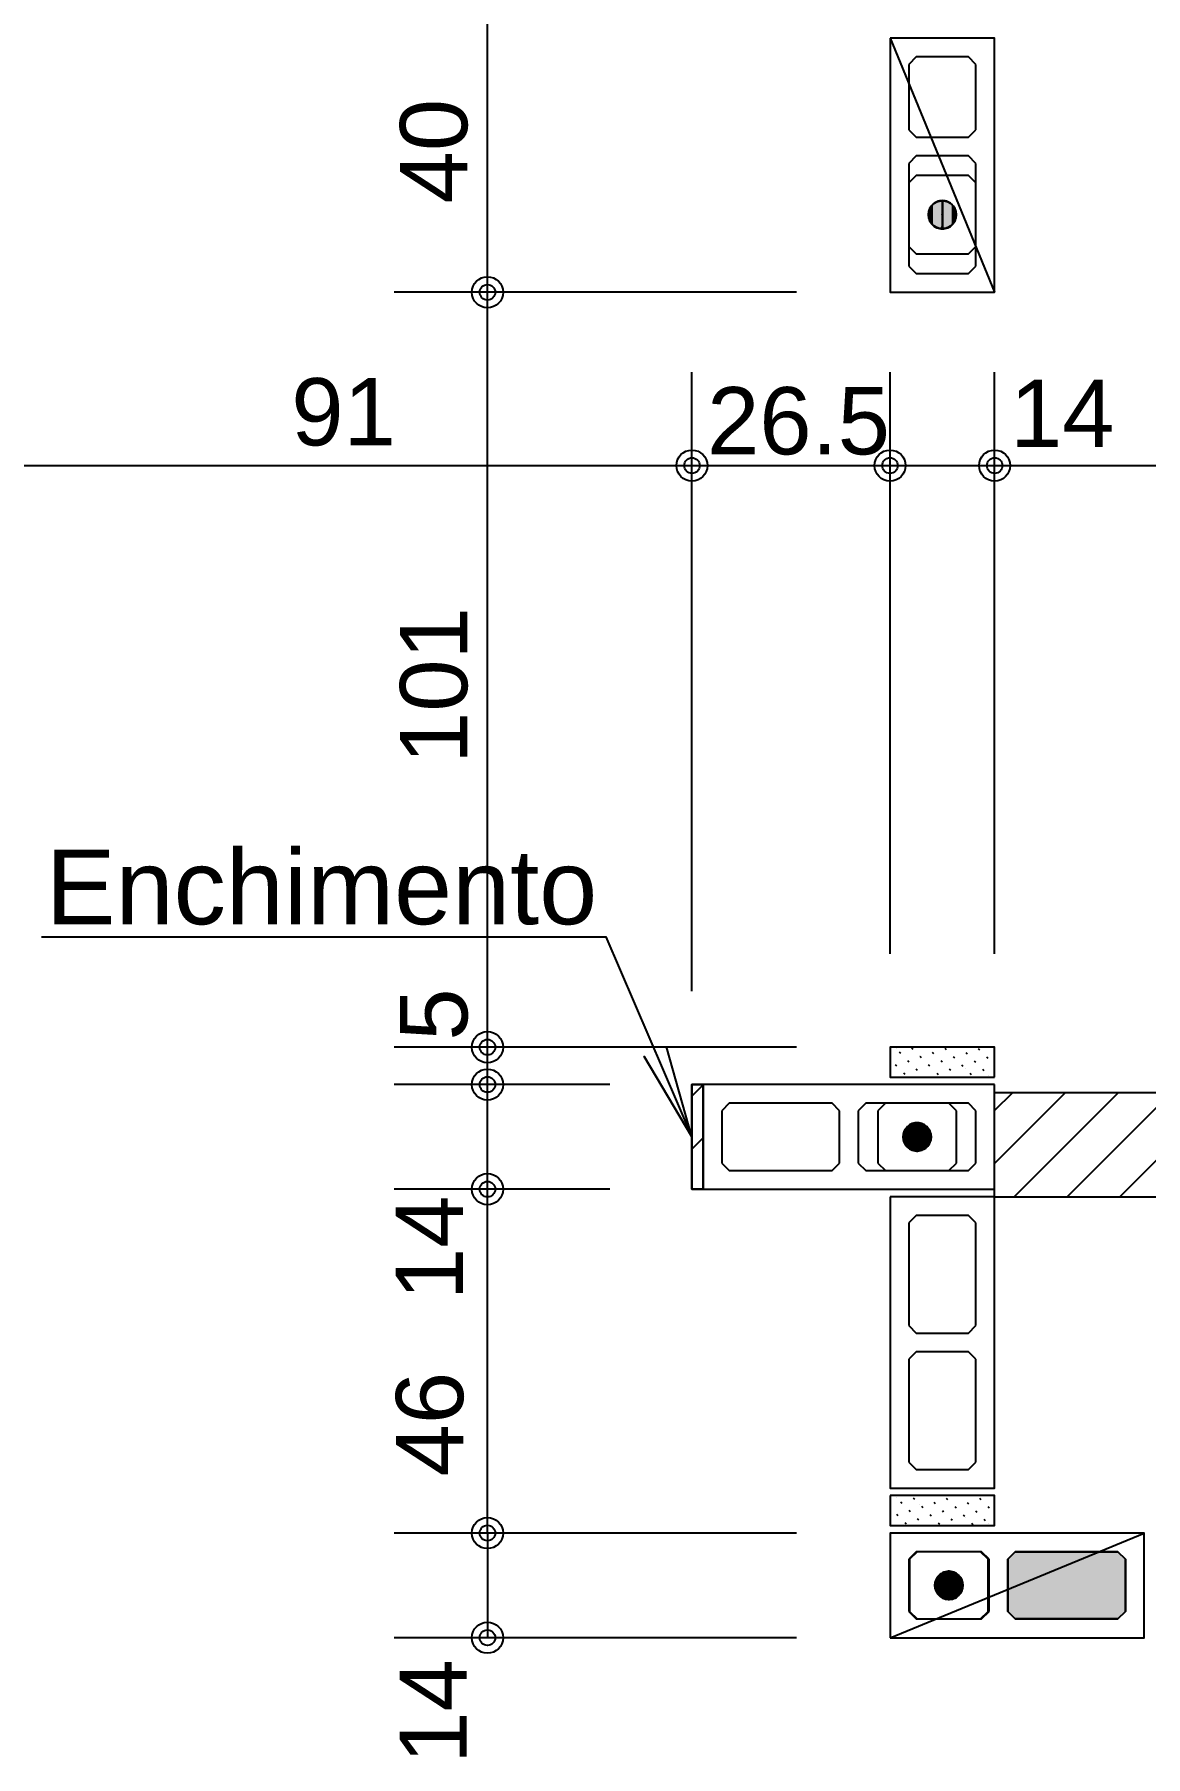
# Model space of a CAD drawing. Extents: x 0 to 119, y 0 to 84.
# Drawn here: x 32.871 to 35.844, y 48.702 to 53.311 of the extents above; entities that cross this region are included whole.
import ezdxf

# ---------------------------------------------------------------- set-up
doc = ezdxf.new("R2010")
doc.units = 0
doc.header["$MEASUREMENT"] = 0
doc.linetypes.add('ESTILO_TQS_0005', pattern=[0.4, 0.3, -0.1])
for name, color, linetype in [('27', 250, 'CONTINUOUS'), ('29', 9, 'CONTINUOUS'), ('3', 7, 'CONTINUOUS'), ('35', 255, 'CONTINUOUS'), ('9', 8, 'CONTINUOUS')]:
    doc.layers.add(name, color=color, linetype=linetype)
doc.styles.add('TQS_ARIAL', font='arial.ttf')

msp = doc.modelspace()

# ---------------------------------------------------------------- linework, layer by layer
at = {"layer": '27', "color": 250, "linetype": 'ESTILO_TQS_0005'}
for points in [[(35.230294, 53.25055), (35.210294, 53.23055), (35.210294, 53.05555), (35.230294, 53.03555), (35.370294, 53.03555), (35.390294, 53.05555), (35.390294, 53.23055), (35.370294, 53.25055), (35.230294, 53.25055)], [(35.230294, 52.98555), (35.210294, 52.96555), (35.210294, 52.69055), (35.230294, 52.67055), (35.370294, 52.67055), (35.390294, 52.69055), (35.390294, 52.96555), (35.370294, 52.98555), (35.230294, 52.98555)], [(35.025294, 50.43055), (35.005294, 50.45055), (34.730294, 50.45055), (34.710294, 50.43055), (34.710294, 50.29055), (34.730294, 50.27055), (35.005294, 50.27055), (35.025294, 50.29055), (35.025294, 50.43055)], [(35.390294, 50.43055), (35.370294, 50.45055), (35.095294, 50.45055), (35.075294, 50.43055), (35.075294, 50.29055), (35.095294, 50.27055), (35.370294, 50.27055), (35.390294, 50.29055), (35.390294, 50.43055)], [(35.230294, 50.15055), (35.210294, 50.13055), (35.210294, 49.85555), (35.230294, 49.83555), (35.370294, 49.83555), (35.390294, 49.85555), (35.390294, 50.13055), (35.370294, 50.15055), (35.230294, 50.15055)], [(35.230294, 49.78555), (35.210294, 49.76555), (35.210294, 49.49055), (35.230294, 49.47055), (35.370294, 49.47055), (35.390294, 49.49055), (35.390294, 49.76555), (35.370294, 49.78555), (35.230294, 49.78555)], [(35.210294, 49.09055), (35.230294, 49.07055), (35.405294, 49.07055), (35.425294, 49.09055), (35.425294, 49.23055), (35.405294, 49.25055), (35.230294, 49.25055), (35.210294, 49.23055), (35.210294, 49.09055)], [(35.475294, 49.09055), (35.495294, 49.07055), (35.770294, 49.07055), (35.790294, 49.09055), (35.790294, 49.23055), (35.770294, 49.25055), (35.495294, 49.25055), (35.475294, 49.23055), (35.475294, 49.09055)]]:
    msp.add_lwpolyline(points, dxfattribs=at)
at = {"layer": '29', "color": 9, "linetype": 'Continuous'}
for p, q in [((34.630294, 50.469486), (34.660294, 50.499486)), ((35.440293, 50.430957), (35.488841, 50.479504)), ((35.440295, 50.289537), (35.630262, 50.479504)), ((35.491683, 50.199504), (35.771683, 50.479504)), ((35.633105, 50.199504), (35.913105, 50.479504)), ((35.774526, 50.199504), (36.054526, 50.479504)), ((34.630294, 50.328065), (34.660294, 50.358065))]:
    msp.add_line(p, q, dxfattribs=at)
for points in [[(34.630294, 50.50055), (34.660294, 50.50055), (34.660294, 50.22055), (34.630294, 50.22055), (34.630294, 50.50055)], [(35.440292, 50.479504), (37.440294, 50.479504), (37.440294, 49.30055), (37.160291, 49.30055), (37.160291, 50.199504), (35.440296, 50.199504), (35.440296, 50.479504)]]:
    msp.add_lwpolyline(points, dxfattribs=at)
at = {"layer": '3', "color": 7, "linetype": 'Continuous'}
for p, q in [((35.160294, 53.30055), (35.440294, 52.62055)), ((35.230294, 52.93305), (35.210294, 52.91305)), ((35.210294, 52.91305), (35.210294, 52.74305)), ((35.370294, 52.93305), (35.230294, 52.93305)), ((35.390294, 52.91305), (35.370294, 52.93305)), ((35.390294, 52.74305), (35.390294, 52.91305)), ((35.210294, 52.74305), (35.230294, 52.72305)), ((35.230294, 52.72305), (35.370294, 52.72305)), ((35.370294, 52.72305), (35.390294, 52.74305)), ((35.222247, 50.594403), (35.218712, 50.597938)), ((35.311343, 50.593696), (35.307807, 50.597231)), ((35.440294, 50.597327), (35.440294, 50.597327)), ((35.178407, 50.549855), (35.174871, 50.553391)), ((35.176551, 50.595905), (35.176551, 50.595905)), ((35.189102, 50.583354), (35.185566, 50.58689)), ((35.211552, 50.560904), (35.208017, 50.564439)), ((35.238422, 50.578228), (35.238422, 50.578228)), ((35.244698, 50.571952), (35.241162, 50.575488)), ((35.267149, 50.549501), (35.263613, 50.553037)), ((35.277844, 50.583001), (35.274308, 50.586536)), ((35.300294, 50.56055), (35.296759, 50.564086)), ((35.333793, 50.571245), (35.330258, 50.574781)), ((35.356244, 50.548794), (35.352709, 50.55233)), ((35.367293, 50.58194), (35.363757, 50.585476)), ((35.389743, 50.559489), (35.386208, 50.563025)), ((35.400792, 50.592635), (35.397256, 50.596171)), ((35.423242, 50.570184), (35.419707, 50.57372)), ((35.440294, 50.553133), (35.440294, 50.553133)), ((35.163518, 50.52055), (35.163518, 50.52055)), ((35.200857, 50.527404), (35.197322, 50.53094)), ((35.207712, 50.52055), (35.207712, 50.52055)), ((35.234003, 50.538453), (35.230468, 50.541988)), ((35.251906, 50.52055), (35.251906, 50.52055)), ((35.289599, 50.527051), (35.286064, 50.530586)), ((35.2961, 50.52055), (35.2961, 50.52055)), ((35.322745, 50.538099), (35.319209, 50.541635)), ((35.340294, 50.52055), (35.340294, 50.52055)), ((35.362166, 50.542872), (35.362166, 50.542872)), ((35.378695, 50.526344), (35.375159, 50.529879)), ((35.384488, 50.52055), (35.384488, 50.52055)), ((35.412194, 50.537039), (35.408658, 50.540574)), ((35.424038, 50.525195), (35.424038, 50.525195)), ((35.428683, 50.52055), (35.428683, 50.52055)), ((35.147794, 50.45055), (35.127794, 50.43055)), ((35.127794, 50.43055), (35.127794, 50.29055)), ((35.317794, 50.45055), (35.147794, 50.45055)), ((35.337794, 50.43055), (35.317794, 50.45055)), ((35.337794, 50.29055), (35.337794, 50.43055)), ((35.127794, 50.29055), (35.147794, 50.27055)), ((35.317794, 50.27055), (35.337794, 50.29055)), ((35.147794, 50.27055), (35.317794, 50.27055)), ((35.171906, 49.40055), (35.171906, 49.40055)), ((35.2161, 49.40055), (35.2161, 49.40055)), ((35.260294, 49.40055), (35.260294, 49.40055)), ((35.304488, 49.40055), (35.304488, 49.40055)), ((35.348683, 49.40055), (35.348683, 49.40055)), ((35.392877, 49.40055), (35.392877, 49.40055)), ((35.437071, 49.40055), (35.437071, 49.40055)), ((35.160294, 49.367967), (35.160294, 49.367967)), ((35.176551, 49.395905), (35.176551, 49.395905)), ((35.188395, 49.384061), (35.19193, 49.380526)), ((35.210845, 49.361611), (35.214381, 49.358075)), ((35.221894, 49.394756), (35.225429, 49.391221)), ((35.238422, 49.378228), (35.238422, 49.378228)), ((35.244344, 49.372306), (35.24788, 49.36877)), ((35.277844, 49.383001), (35.281379, 49.379465)), ((35.300294, 49.36055), (35.30383, 49.357014)), ((35.310989, 49.394049), (35.314525, 49.390514)), ((35.33344, 49.371599), (35.336975, 49.368063)), ((35.366586, 49.382647), (35.370121, 49.379112)), ((35.389036, 49.360196), (35.392572, 49.356661)), ((35.399731, 49.393696), (35.403267, 49.39016)), ((35.422182, 49.371245), (35.425717, 49.367709)), ((35.160294, 49.323773), (35.160294, 49.323773)), ((35.177346, 49.350916), (35.180882, 49.34738)), ((35.199797, 49.328465), (35.203332, 49.324929)), ((35.233296, 49.33916), (35.236831, 49.335624)), ((35.266795, 49.349855), (35.270331, 49.346319)), ((35.289246, 49.327404), (35.292781, 49.323869)), ((35.322745, 49.338099), (35.32628, 49.334564)), ((35.355891, 49.349148), (35.359426, 49.345612)), ((35.362166, 49.342872), (35.362166, 49.342872)), ((35.378341, 49.326697), (35.381877, 49.323162)), ((35.411487, 49.337746), (35.415022, 49.33421)), ((35.424038, 49.325195), (35.424038, 49.325195)), ((35.160294, 49.02055), (35.840294, 49.30055)), ((35.232794, 49.25055), (35.212794, 49.23055)), ((35.212794, 49.23055), (35.212794, 49.09055)), ((35.402794, 49.25055), (35.232794, 49.25055)), ((35.422794, 49.23055), (35.402794, 49.25055)), ((35.422794, 49.09055), (35.422794, 49.23055)), ((35.212794, 49.09055), (35.232794, 49.07055)), ((35.402794, 49.07055), (35.422794, 49.09055)), ((35.232794, 49.07055), (35.402794, 49.07055))]:
    msp.add_line(p, q, dxfattribs=at)
for points in [[(35.160294, 53.30055), (35.160294, 52.62055), (35.440294, 52.62055), (35.440294, 53.30055), (35.160294, 53.30055)], [(35.300294, 52.82865), (35.300355, 52.828647), (35.300415, 52.828638), (35.300474, 52.828622), (35.300531, 52.828601), (35.300585, 52.828575), (35.300637, 52.828542), (35.300685, 52.828505), (35.300729, 52.828463), (35.300769, 52.828417), (35.300803, 52.828367), (35.300833, 52.828314), (35.300857, 52.828258), (35.300875, 52.8282), (35.300887, 52.828141), (35.300894, 52.82808), (35.300894, 52.82802), (35.300887, 52.827959), (35.300875, 52.8279), (35.300857, 52.827842), (35.300833, 52.827786), (35.300803, 52.827733), (35.300769, 52.827683), (35.300729, 52.827637), (35.300685, 52.827595), (35.300637, 52.827558), (35.300585, 52.827525), (35.300531, 52.827499), (35.300474, 52.827478), (35.300415, 52.827462), (35.300355, 52.827453), (35.300294, 52.82745), (35.300294, 52.86585), (35.29647, 52.865656), (35.292685, 52.865076), (35.288978, 52.864116), (35.285388, 52.862787), (35.28195, 52.8611), (35.2787, 52.859075), (35.275672, 52.856731), (35.272897, 52.854093), (35.270403, 52.851188), (35.268216, 52.848045), (35.266357, 52.844697), (35.264847, 52.841178), (35.263701, 52.837525), (35.26293, 52.833774), (35.262543, 52.829965), (35.262543, 52.826135), (35.26293, 52.822326), (35.263701, 52.818575), (35.264847, 52.814922), (35.266357, 52.811403), (35.268216, 52.808055), (35.270403, 52.804912), (35.272897, 52.802007), (35.275672, 52.799369), (35.2787, 52.797025), (35.28195, 52.795), (35.285388, 52.793313), (35.288978, 52.791984), (35.292685, 52.791024), (35.29647, 52.790444), (35.300294, 52.79025), (35.300294, 52.82865)], [(35.300294, 52.82745), (35.300234, 52.827453), (35.300174, 52.827462), (35.300115, 52.827478), (35.300058, 52.827499), (35.300003, 52.827525), (35.299952, 52.827558), (35.299903, 52.827595), (35.299859, 52.827637), (35.29982, 52.827683), (35.299785, 52.827733), (35.299756, 52.827786), (35.299732, 52.827842), (35.299713, 52.8279), (35.299701, 52.827959), (35.299695, 52.82802), (35.299695, 52.82808), (35.299701, 52.828141), (35.299713, 52.8282), (35.299732, 52.828258), (35.299756, 52.828314), (35.299785, 52.828367), (35.29982, 52.828417), (35.299859, 52.828463), (35.299903, 52.828505), (35.299952, 52.828542), (35.300003, 52.828575), (35.300058, 52.828601), (35.300115, 52.828622), (35.300174, 52.828638), (35.300234, 52.828647), (35.300294, 52.82865), (35.300294, 52.79025), (35.304118, 52.790444), (35.307903, 52.791024), (35.31161, 52.791984), (35.315201, 52.793313), (35.318639, 52.795), (35.321888, 52.797025), (35.324916, 52.799369), (35.327691, 52.802007), (35.330186, 52.804912), (35.332373, 52.808055), (35.334231, 52.811403), (35.335741, 52.814922), (35.336888, 52.818575), (35.337658, 52.822326), (35.338046, 52.826135), (35.338046, 52.829965), (35.337658, 52.833774), (35.336888, 52.837525), (35.335741, 52.841178), (35.334231, 52.844697), (35.332373, 52.848045), (35.330186, 52.851188), (35.327691, 52.854093), (35.324916, 52.856731), (35.321888, 52.859075), (35.318639, 52.8611), (35.315201, 52.862787), (35.31161, 52.864116), (35.307903, 52.865076), (35.304118, 52.865656), (35.300294, 52.86585), (35.300294, 52.82745)], [(35.440294, 50.52055), (35.440294, 50.60055), (35.160294, 50.60055), (35.160294, 50.52055), (35.440294, 50.52055)], [(34.660294, 50.50055), (34.630294, 50.50055), (34.630294, 50.22055), (34.660294, 50.22055), (34.660294, 50.50055)], [(35.440294, 50.50055), (34.660294, 50.50055), (34.660294, 50.22055), (35.440294, 50.22055), (35.440294, 50.50055)], [(35.233394, 50.36055), (35.233391, 50.360489), (35.233382, 50.360429), (35.233367, 50.36037), (35.233346, 50.360313), (35.233319, 50.360259), (35.233287, 50.360207), (35.23325, 50.360159), (35.233208, 50.360115), (35.233162, 50.360076), (35.233112, 50.360041), (35.233059, 50.360011), (35.233003, 50.359987), (35.232945, 50.359969), (35.232885, 50.359957), (35.232825, 50.359951), (35.232764, 50.359951), (35.232703, 50.359957), (35.232644, 50.359969), (35.232586, 50.359987), (35.23253, 50.360011), (35.232477, 50.360041), (35.232427, 50.360076), (35.232381, 50.360115), (35.232339, 50.360159), (35.232302, 50.360207), (35.23227, 50.360259), (35.232243, 50.360313), (35.232222, 50.36037), (35.232207, 50.360429), (35.232197, 50.360489), (35.232194, 50.36055), (35.270594, 50.36055), (35.2704, 50.364374), (35.269821, 50.368159), (35.268861, 50.371866), (35.267531, 50.375457), (35.265845, 50.378894), (35.263819, 50.382144), (35.261475, 50.385172), (35.258837, 50.387947), (35.255932, 50.390441), (35.252789, 50.392629), (35.249441, 50.394487), (35.245922, 50.395997), (35.242269, 50.397143), (35.238518, 50.397914), (35.234709, 50.398301), (35.23088, 50.398301), (35.22707, 50.397914), (35.22332, 50.397143), (35.219666, 50.395997), (35.216147, 50.394487), (35.212799, 50.392629), (35.209657, 50.390441), (35.206751, 50.387947), (35.204113, 50.385172), (35.201769, 50.382144), (35.199744, 50.378894), (35.198058, 50.375457), (35.196728, 50.371866), (35.195768, 50.368159), (35.195188, 50.364374), (35.194994, 50.36055), (35.233394, 50.36055)], [(35.232194, 50.36055), (35.232197, 50.360611), (35.232207, 50.360671), (35.232222, 50.36073), (35.232243, 50.360787), (35.23227, 50.360841), (35.232302, 50.360893), (35.232339, 50.360941), (35.232381, 50.360985), (35.232427, 50.361024), (35.232477, 50.361059), (35.23253, 50.361089), (35.232586, 50.361113), (35.232644, 50.361131), (35.232703, 50.361143), (35.232764, 50.361149), (35.232825, 50.361149), (35.232885, 50.361143), (35.232945, 50.361131), (35.233003, 50.361113), (35.233059, 50.361089), (35.233112, 50.361059), (35.233162, 50.361024), (35.233208, 50.360985), (35.23325, 50.360941), (35.233287, 50.360893), (35.233319, 50.360841), (35.233346, 50.360787), (35.233367, 50.36073), (35.233382, 50.360671), (35.233391, 50.360611), (35.233394, 50.36055), (35.194994, 50.36055), (35.195188, 50.356726), (35.195768, 50.352941), (35.196728, 50.349234), (35.198058, 50.345643), (35.199744, 50.342206), (35.201769, 50.338956), (35.204113, 50.335928), (35.206751, 50.333153), (35.209657, 50.330659), (35.212799, 50.328471), (35.216147, 50.326613), (35.219666, 50.325103), (35.22332, 50.323957), (35.22707, 50.323186), (35.23088, 50.322799), (35.234709, 50.322799), (35.238518, 50.323186), (35.242269, 50.323957), (35.245922, 50.325103), (35.249441, 50.326613), (35.252789, 50.328471), (35.255932, 50.330659), (35.258837, 50.333153), (35.261475, 50.335928), (35.263819, 50.338956), (35.265845, 50.342206), (35.267531, 50.345643), (35.268861, 50.349234), (35.269821, 50.352941), (35.2704, 50.356726), (35.270594, 50.36055), (35.232194, 50.36055)], [(35.160294, 50.20055), (35.160294, 49.42055), (35.440294, 49.42055), (35.440294, 50.20055), (35.160294, 50.20055)], [(35.160294, 49.40055), (35.160294, 49.32055), (35.440294, 49.32055), (35.440294, 49.40055), (35.160294, 49.40055)], [(35.160294, 49.02055), (35.840294, 49.02055), (35.840294, 49.30055), (35.160294, 49.30055), (35.160294, 49.02055)], [(35.318394, 49.16055), (35.318391, 49.160489), (35.318382, 49.160429), (35.318367, 49.16037), (35.318346, 49.160313), (35.318319, 49.160259), (35.318287, 49.160207), (35.31825, 49.160159), (35.318208, 49.160115), (35.318162, 49.160076), (35.318112, 49.160041), (35.318058, 49.160011), (35.318003, 49.159987), (35.317945, 49.159969), (35.317885, 49.159957), (35.317825, 49.159951), (35.317764, 49.159951), (35.317703, 49.159957), (35.317644, 49.159969), (35.317586, 49.159987), (35.31753, 49.160011), (35.317477, 49.160041), (35.317427, 49.160076), (35.317381, 49.160115), (35.317339, 49.160159), (35.317302, 49.160207), (35.31727, 49.160259), (35.317243, 49.160313), (35.317222, 49.16037), (35.317207, 49.160429), (35.317197, 49.160489), (35.317194, 49.16055), (35.355594, 49.16055), (35.3554, 49.164374), (35.35482, 49.168159), (35.353861, 49.171866), (35.352531, 49.175457), (35.350845, 49.178894), (35.348819, 49.182144), (35.346475, 49.185172), (35.343837, 49.187947), (35.340932, 49.190441), (35.337789, 49.192629), (35.334441, 49.194487), (35.330922, 49.195997), (35.327269, 49.197143), (35.323518, 49.197914), (35.319709, 49.198301), (35.31588, 49.198301), (35.31207, 49.197914), (35.30832, 49.197143), (35.304666, 49.195997), (35.301147, 49.194487), (35.297799, 49.192629), (35.294657, 49.190441), (35.291751, 49.187947), (35.289113, 49.185172), (35.286769, 49.182144), (35.284744, 49.178894), (35.283058, 49.175457), (35.281728, 49.171866), (35.280768, 49.168159), (35.280188, 49.164374), (35.279994, 49.16055), (35.318394, 49.16055)], [(35.317194, 49.16055), (35.317197, 49.160611), (35.317207, 49.160671), (35.317222, 49.16073), (35.317243, 49.160787), (35.31727, 49.160841), (35.317302, 49.160893), (35.317339, 49.160941), (35.317381, 49.160985), (35.317427, 49.161024), (35.317477, 49.161059), (35.31753, 49.161089), (35.317586, 49.161113), (35.317644, 49.161131), (35.317703, 49.161143), (35.317764, 49.161149), (35.317825, 49.161149), (35.317885, 49.161143), (35.317945, 49.161131), (35.318003, 49.161113), (35.318058, 49.161089), (35.318112, 49.161059), (35.318162, 49.161024), (35.318208, 49.160985), (35.31825, 49.160941), (35.318287, 49.160893), (35.318319, 49.160841), (35.318346, 49.160787), (35.318367, 49.16073), (35.318382, 49.160671), (35.318391, 49.160611), (35.318394, 49.16055), (35.279994, 49.16055), (35.280188, 49.156726), (35.280768, 49.152941), (35.281728, 49.149234), (35.283058, 49.145643), (35.284744, 49.142206), (35.286769, 49.138956), (35.289113, 49.135928), (35.291751, 49.133153), (35.294657, 49.130659), (35.297799, 49.128471), (35.301147, 49.126613), (35.304666, 49.125103), (35.30832, 49.123957), (35.31207, 49.123186), (35.31588, 49.122799), (35.319709, 49.122799), (35.323518, 49.123186), (35.327269, 49.123957), (35.330922, 49.125103), (35.334441, 49.126613), (35.337789, 49.128471), (35.340932, 49.130659), (35.343837, 49.133153), (35.346475, 49.135928), (35.348819, 49.138956), (35.350845, 49.142206), (35.352531, 49.145643), (35.353861, 49.149234), (35.35482, 49.152941), (35.3554, 49.156726), (35.355594, 49.16055), (35.317194, 49.16055)]]:
    msp.add_lwpolyline(points, dxfattribs=at)
for centre in [(35.300294, 52.82805), (35.232794, 50.36055), (35.317794, 49.16055)]:
    msp.add_circle(centre, 0.0372, dxfattribs=at)
for points in [[(35.272897, 52.854093), (35.272897, 52.802007), (35.275672, 52.856731)], [(35.272897, 52.802007), (35.275672, 52.799369), (35.275672, 52.856731)], [(35.275672, 52.856731), (35.275672, 52.799369), (35.2787, 52.859075)], [(35.275672, 52.799369), (35.2787, 52.797025), (35.2787, 52.859075)], [(35.2787, 52.859075), (35.2787, 52.797025), (35.28195, 52.8611)], [(35.2787, 52.797025), (35.28195, 52.795), (35.28195, 52.8611)], [(35.28195, 52.8611), (35.28195, 52.795), (35.285388, 52.862787)], [(35.28195, 52.795), (35.285388, 52.793313), (35.285388, 52.862787)], [(35.285388, 52.862787), (35.285388, 52.793313), (35.288978, 52.864116)], [(35.285388, 52.793313), (35.288978, 52.791984), (35.288978, 52.864116)], [(35.288978, 52.864116), (35.288978, 52.791984), (35.292685, 52.865076)], [(35.288978, 52.791984), (35.292685, 52.791024), (35.292685, 52.865076)], [(35.29647, 52.790444), (35.29647, 52.865656), (35.292685, 52.791024)], [(35.292685, 52.865076), (35.292685, 52.791024), (35.29647, 52.865656)], [(35.29647, 52.790444), (35.300294, 52.82865), (35.300294, 52.86585)], [(35.29647, 52.790444), (35.300294, 52.86585), (35.29647, 52.865656)], [(35.300294, 52.82745), (35.304118, 52.865656), (35.300294, 52.86585)], [(35.300294, 52.82745), (35.300294, 52.79025), (35.304118, 52.865656)], [(35.300294, 52.79025), (35.304118, 52.790444), (35.304118, 52.865656)], [(35.304118, 52.865656), (35.304118, 52.790444), (35.307903, 52.865076)], [(35.304118, 52.790444), (35.307903, 52.791024), (35.307903, 52.865076)], [(35.307903, 52.865076), (35.307903, 52.791024), (35.31161, 52.864116)], [(35.307903, 52.791024), (35.31161, 52.791984), (35.31161, 52.864116)], [(35.31161, 52.864116), (35.31161, 52.791984), (35.315201, 52.862787)], [(35.31161, 52.791984), (35.315201, 52.793313), (35.315201, 52.862787)], [(35.315201, 52.862787), (35.315201, 52.793313), (35.318639, 52.8611)], [(35.315201, 52.793313), (35.318639, 52.795), (35.318639, 52.8611)], [(35.318639, 52.8611), (35.318639, 52.795), (35.321888, 52.859075)], [(35.318639, 52.795), (35.321888, 52.797025), (35.321888, 52.859075)], [(35.321888, 52.859075), (35.321888, 52.797025), (35.324916, 52.856731)], [(35.321888, 52.797025), (35.324916, 52.799369), (35.324916, 52.856731)], [(35.324916, 52.856731), (35.324916, 52.799369), (35.327691, 52.854093)], [(35.262543, 52.829965), (35.262543, 52.826135), (35.26293, 52.833774)], [(35.262543, 52.826135), (35.26293, 52.822326), (35.26293, 52.833774)], [(35.26293, 52.833774), (35.26293, 52.822326), (35.263701, 52.837525)], [(35.26293, 52.822326), (35.263701, 52.818575), (35.263701, 52.837525)], [(35.263701, 52.837525), (35.263701, 52.818575), (35.264847, 52.841178)], [(35.263701, 52.818575), (35.264847, 52.814922), (35.264847, 52.841178)], [(35.264847, 52.841178), (35.264847, 52.814922), (35.266357, 52.844697)], [(35.264847, 52.814922), (35.266357, 52.811403), (35.266357, 52.844697)], [(35.266357, 52.844697), (35.266357, 52.811403), (35.268216, 52.848045)], [(35.266357, 52.811403), (35.268216, 52.808055), (35.268216, 52.848045)], [(35.268216, 52.848045), (35.268216, 52.808055), (35.270403, 52.851188)], [(35.268216, 52.808055), (35.270403, 52.804912), (35.270403, 52.851188)], [(35.270403, 52.851188), (35.270403, 52.804912), (35.272897, 52.854093)], [(35.270403, 52.804912), (35.272897, 52.802007), (35.272897, 52.854093)], [(35.29647, 52.790444), (35.300294, 52.79025), (35.300294, 52.82865)], [(35.299859, 52.827637), (35.300294, 52.82745), (35.29982, 52.827683)], [(35.300294, 52.82745), (35.300294, 52.82745), (35.29982, 52.827683)], [(35.29982, 52.827683), (35.300294, 52.82745), (35.29982, 52.827683)], [(35.300294, 52.82745), (35.300294, 52.82745), (35.29982, 52.827683)], [(35.29982, 52.827683), (35.300294, 52.82745), (35.29982, 52.827683)], [(35.300294, 52.82745), (35.300294, 52.82745), (35.29982, 52.827683)], [(35.299903, 52.827595), (35.300294, 52.82745), (35.299859, 52.827637)], [(35.300294, 52.82745), (35.300294, 52.82745), (35.299859, 52.827637)], [(35.299859, 52.827637), (35.300294, 52.82745), (35.299859, 52.827637)], [(35.300294, 52.82745), (35.300294, 52.82745), (35.299859, 52.827637)], [(35.299952, 52.827558), (35.300294, 52.82745), (35.299903, 52.827595)], [(35.300294, 52.82745), (35.300294, 52.82745), (35.299903, 52.827595)], [(35.300003, 52.827525), (35.300294, 52.82745), (35.299952, 52.827558)], [(35.300294, 52.82745), (35.300294, 52.82745), (35.299952, 52.827558)], [(35.300115, 52.827478), (35.300294, 52.82745), (35.300003, 52.827525)], [(35.300294, 52.82745), (35.300294, 52.82745), (35.300003, 52.827525)], [(35.300294, 52.82745), (35.300294, 52.82745), (35.300115, 52.827478)], [(35.300294, 52.82745), (35.300294, 52.82745), (35.300115, 52.827478)], [(35.300294, 52.82865), (35.300769, 52.828417), (35.300294, 52.82865)], [(35.300769, 52.828417), (35.300769, 52.828417), (35.300294, 52.82865)], [(35.300294, 52.82865), (35.300769, 52.828417), (35.300294, 52.82865)], [(35.300769, 52.828417), (35.300769, 52.828417), (35.300294, 52.82865)], [(35.300294, 52.82865), (35.300769, 52.828417), (35.300294, 52.82865)], [(35.300769, 52.828417), (35.300729, 52.828463), (35.300294, 52.82865)], [(35.300294, 52.82865), (35.300729, 52.828463), (35.300294, 52.82865)], [(35.300729, 52.828463), (35.300729, 52.828463), (35.300294, 52.82865)], [(35.300294, 52.82865), (35.300729, 52.828463), (35.300294, 52.82865)], [(35.300729, 52.828463), (35.300685, 52.828505), (35.300294, 52.82865)], [(35.300294, 52.82865), (35.300685, 52.828505), (35.300294, 52.82865)], [(35.300685, 52.828505), (35.300637, 52.828542), (35.300294, 52.82865)], [(35.300294, 52.82865), (35.300637, 52.828542), (35.300294, 52.82865)], [(35.300637, 52.828542), (35.300585, 52.828575), (35.300294, 52.82865)], [(35.300294, 52.82865), (35.300585, 52.828575), (35.300294, 52.82865)], [(35.300585, 52.828575), (35.300474, 52.828622), (35.300294, 52.82865)], [(35.300294, 52.82865), (35.300474, 52.828622), (35.300294, 52.82865)], [(35.300474, 52.828622), (35.300294, 52.82865), (35.300294, 52.82865)], [(35.300294, 52.82865), (35.300294, 52.82865), (35.300294, 52.82865)], [(35.300294, 52.82865), (35.300294, 52.82865), (35.300294, 52.82865)], [(35.300294, 52.82865), (35.300294, 52.82865), (35.300294, 52.82865)], [(35.300294, 52.82865), (35.300294, 52.82865), (35.300294, 52.82865)], [(35.300294, 52.82865), (35.300294, 52.82865), (35.300294, 52.82865)], [(35.300294, 52.82865), (35.300294, 52.82865), (35.300294, 52.82865)], [(35.300294, 52.82865), (35.300294, 52.82865), (35.300294, 52.82865)], [(35.300294, 52.82865), (35.300294, 52.82865), (35.300294, 52.82865)], [(35.300294, 52.82865), (35.300294, 52.82865), (35.300294, 52.82865)], [(35.300294, 52.82865), (35.300294, 52.82865), (35.300294, 52.82865)], [(35.300294, 52.82865), (35.300294, 52.82865), (35.300294, 52.82865)], [(35.300294, 52.82865), (35.300294, 52.82865), (35.300294, 52.82865)], [(35.300294, 52.82745), (35.300294, 52.82745), (35.300294, 52.82745)], [(35.300294, 52.82745), (35.300294, 52.82745), (35.300294, 52.82745)], [(35.300294, 52.82745), (35.300294, 52.82745), (35.300294, 52.82745)], [(35.300294, 52.82745), (35.300294, 52.82745), (35.300294, 52.82745)], [(35.300294, 52.82745), (35.300294, 52.82745), (35.300294, 52.82745)], [(35.300294, 52.82745), (35.300294, 52.82745), (35.300294, 52.82745)], [(35.300294, 52.82745), (35.300294, 52.82745), (35.300294, 52.82745)], [(35.300294, 52.82745), (35.300294, 52.82745), (35.300294, 52.82745)], [(35.300294, 52.82745), (35.300294, 52.82745), (35.300294, 52.82745)], [(35.300294, 52.82745), (35.300294, 52.82745), (35.300294, 52.82745)], [(35.300294, 52.82745), (35.300294, 52.82745), (35.300294, 52.82745)], [(35.300294, 52.82745), (35.300294, 52.82745), (35.300294, 52.82745)], [(35.324916, 52.799369), (35.327691, 52.802007), (35.327691, 52.854093)], [(35.327691, 52.854093), (35.327691, 52.802007), (35.330186, 52.851188)], [(35.327691, 52.802007), (35.330186, 52.804912), (35.330186, 52.851188)], [(35.330186, 52.851188), (35.330186, 52.804912), (35.332373, 52.848045)], [(35.330186, 52.804912), (35.332373, 52.808055), (35.332373, 52.848045)], [(35.332373, 52.848045), (35.332373, 52.808055), (35.334231, 52.844697)], [(35.332373, 52.808055), (35.334231, 52.811403), (35.334231, 52.844697)], [(35.334231, 52.844697), (35.334231, 52.811403), (35.335741, 52.841178)], [(35.334231, 52.811403), (35.335741, 52.814922), (35.335741, 52.841178)], [(35.335741, 52.841178), (35.335741, 52.814922), (35.336888, 52.837525)], [(35.335741, 52.814922), (35.336888, 52.818575), (35.336888, 52.837525)], [(35.336888, 52.837525), (35.336888, 52.818575), (35.337658, 52.833774)], [(35.336888, 52.818575), (35.337658, 52.822326), (35.337658, 52.833774)], [(35.337658, 52.833774), (35.337658, 52.822326), (35.338046, 52.829965)], [(35.337658, 52.822326), (35.338046, 52.826135), (35.338046, 52.829965)], [(35.233394, 50.36055), (35.195768, 50.368159), (35.195188, 50.364374)], [(35.233394, 50.36055), (35.196728, 50.371866), (35.195768, 50.368159)], [(35.233394, 50.36055), (35.198058, 50.375457), (35.196728, 50.371866)], [(35.233394, 50.36055), (35.199744, 50.378894), (35.198058, 50.375457)], [(35.233394, 50.36055), (35.201769, 50.382144), (35.199744, 50.378894)], [(35.233394, 50.36055), (35.204113, 50.385172), (35.201769, 50.382144)], [(35.233394, 50.36055), (35.206751, 50.387947), (35.204113, 50.385172)], [(35.233394, 50.36055), (35.209657, 50.390441), (35.206751, 50.387947)], [(35.233394, 50.36055), (35.212799, 50.392629), (35.209657, 50.390441)], [(35.233394, 50.36055), (35.216147, 50.394487), (35.212799, 50.392629)], [(35.233394, 50.36055), (35.219666, 50.395997), (35.216147, 50.394487)], [(35.233394, 50.36055), (35.22332, 50.397143), (35.219666, 50.395997)], [(35.233394, 50.36055), (35.22707, 50.397914), (35.22332, 50.397143)], [(35.233394, 50.36055), (35.23088, 50.398301), (35.22707, 50.397914)], [(35.233394, 50.36055), (35.234709, 50.398301), (35.23088, 50.398301)], [(35.270594, 50.36055), (35.234709, 50.398301), (35.233394, 50.36055)], [(35.270594, 50.36055), (35.238518, 50.397914), (35.234709, 50.398301)], [(35.270594, 50.36055), (35.242269, 50.397143), (35.238518, 50.397914)], [(35.270594, 50.36055), (35.245922, 50.395997), (35.242269, 50.397143)], [(35.270594, 50.36055), (35.249441, 50.394487), (35.245922, 50.395997)], [(35.270594, 50.36055), (35.252789, 50.392629), (35.249441, 50.394487)], [(35.270594, 50.36055), (35.255932, 50.390441), (35.252789, 50.392629)], [(35.270594, 50.36055), (35.258837, 50.387947), (35.255932, 50.390441)], [(35.270594, 50.36055), (35.261475, 50.385172), (35.258837, 50.387947)], [(35.270594, 50.36055), (35.263819, 50.382144), (35.261475, 50.385172)], [(35.270594, 50.36055), (35.265845, 50.378894), (35.263819, 50.382144)], [(35.270594, 50.36055), (35.267531, 50.375457), (35.265845, 50.378894)], [(35.270594, 50.36055), (35.268861, 50.371866), (35.267531, 50.375457)], [(35.270594, 50.36055), (35.269821, 50.368159), (35.268861, 50.371866)], [(35.270594, 50.36055), (35.2704, 50.364374), (35.269821, 50.368159)], [(35.233394, 50.36055), (35.195188, 50.364374), (35.194994, 50.36055)], [(35.232194, 50.36055), (35.194994, 50.36055), (35.195188, 50.356726)], [(35.232194, 50.36055), (35.195188, 50.356726), (35.195768, 50.352941)], [(35.232194, 50.36055), (35.195768, 50.352941), (35.196728, 50.349234)], [(35.232194, 50.36055), (35.196728, 50.349234), (35.198058, 50.345643)], [(35.232194, 50.36055), (35.198058, 50.345643), (35.199744, 50.342206)], [(35.232194, 50.36055), (35.199744, 50.342206), (35.201769, 50.338956)], [(35.232194, 50.36055), (35.201769, 50.338956), (35.204113, 50.335928)], [(35.232194, 50.36055), (35.204113, 50.335928), (35.206751, 50.333153)], [(35.232194, 50.36055), (35.206751, 50.333153), (35.209657, 50.330659)], [(35.232194, 50.36055), (35.209657, 50.330659), (35.212799, 50.328471)], [(35.232194, 50.36055), (35.212799, 50.328471), (35.216147, 50.326613)], [(35.232194, 50.36055), (35.216147, 50.326613), (35.219666, 50.325103)], [(35.232194, 50.36055), (35.219666, 50.325103), (35.22332, 50.323957)], [(35.232194, 50.36055), (35.22332, 50.323957), (35.22707, 50.323186)], [(35.232194, 50.36055), (35.22707, 50.323186), (35.23088, 50.322799)], [(35.232194, 50.36055), (35.23088, 50.322799), (35.234709, 50.322799)], [(35.232427, 50.361024), (35.232222, 50.36073), (35.232194, 50.36055)], [(35.232427, 50.361024), (35.232194, 50.36055), (35.232194, 50.36055)], [(35.232427, 50.361024), (35.232194, 50.36055), (35.232194, 50.36055)], [(35.232427, 50.361024), (35.232194, 50.36055), (35.232194, 50.36055)], [(35.232427, 50.361024), (35.232194, 50.36055), (35.232194, 50.36055)], [(35.232427, 50.361024), (35.232194, 50.36055), (35.232194, 50.36055)], [(35.232427, 50.361024), (35.232194, 50.36055), (35.232194, 50.36055)], [(35.232427, 50.361024), (35.232194, 50.36055), (35.232194, 50.36055)], [(35.232427, 50.361024), (35.232194, 50.36055), (35.232194, 50.36055)], [(35.232427, 50.361024), (35.232194, 50.36055), (35.232194, 50.36055)], [(35.232427, 50.361024), (35.232194, 50.36055), (35.232194, 50.36055)], [(35.232427, 50.361024), (35.232194, 50.36055), (35.232194, 50.36055)], [(35.232427, 50.361024), (35.232194, 50.36055), (35.232194, 50.36055)], [(35.232427, 50.361024), (35.232194, 50.36055), (35.232194, 50.36055)], [(35.232427, 50.361024), (35.232194, 50.36055), (35.232194, 50.36055)], [(35.232427, 50.361024), (35.232194, 50.36055), (35.232194, 50.36055)], [(35.232427, 50.361024), (35.232194, 50.36055), (35.232194, 50.36055)], [(35.232427, 50.361024), (35.232194, 50.36055), (35.232194, 50.36055)], [(35.232427, 50.361024), (35.232194, 50.36055), (35.232194, 50.36055)], [(35.232427, 50.361024), (35.232194, 50.36055), (35.232194, 50.36055)], [(35.232427, 50.361024), (35.232194, 50.36055), (35.232194, 50.36055)], [(35.232427, 50.361024), (35.232194, 50.36055), (35.232194, 50.36055)], [(35.232427, 50.361024), (35.232194, 50.36055), (35.232194, 50.36055)], [(35.232194, 50.36055), (35.234709, 50.322799), (35.270594, 50.36055)], [(35.232427, 50.361024), (35.23227, 50.360841), (35.232222, 50.36073)], [(35.232427, 50.361024), (35.232302, 50.360893), (35.23227, 50.360841)], [(35.232427, 50.361024), (35.232339, 50.360941), (35.232302, 50.360893)], [(35.232427, 50.361024), (35.232381, 50.360985), (35.232339, 50.360941)], [(35.232427, 50.361024), (35.232427, 50.361024), (35.232381, 50.360985)], [(35.232427, 50.361024), (35.232381, 50.360985), (35.232381, 50.360985)], [(35.232427, 50.361024), (35.232427, 50.361024), (35.232427, 50.361024)], [(35.233394, 50.36055), (35.233162, 50.360076), (35.233162, 50.360076)], [(35.233394, 50.36055), (35.233162, 50.360076), (35.233162, 50.360076)], [(35.233394, 50.36055), (35.233162, 50.360076), (35.233208, 50.360115)], [(35.233394, 50.36055), (35.233208, 50.360115), (35.233208, 50.360115)], [(35.233394, 50.36055), (35.233208, 50.360115), (35.23325, 50.360159)], [(35.233394, 50.36055), (35.23325, 50.360159), (35.233287, 50.360207)], [(35.233394, 50.36055), (35.233287, 50.360207), (35.233319, 50.360259)], [(35.233394, 50.36055), (35.233319, 50.360259), (35.233367, 50.36037)], [(35.233394, 50.36055), (35.233367, 50.36037), (35.233394, 50.36055)], [(35.233394, 50.36055), (35.233394, 50.36055), (35.233394, 50.36055)], [(35.233394, 50.36055), (35.233394, 50.36055), (35.233394, 50.36055)], [(35.233394, 50.36055), (35.233394, 50.36055), (35.233394, 50.36055)], [(35.233394, 50.36055), (35.233394, 50.36055), (35.233394, 50.36055)], [(35.233394, 50.36055), (35.233394, 50.36055), (35.233394, 50.36055)], [(35.233394, 50.36055), (35.233394, 50.36055), (35.233394, 50.36055)], [(35.233394, 50.36055), (35.233394, 50.36055), (35.233394, 50.36055)], [(35.233394, 50.36055), (35.233394, 50.36055), (35.233394, 50.36055)], [(35.233394, 50.36055), (35.233394, 50.36055), (35.233394, 50.36055)], [(35.233394, 50.36055), (35.233394, 50.36055), (35.233394, 50.36055)], [(35.233394, 50.36055), (35.233394, 50.36055), (35.233394, 50.36055)], [(35.233394, 50.36055), (35.233394, 50.36055), (35.233394, 50.36055)], [(35.233394, 50.36055), (35.233394, 50.36055), (35.233394, 50.36055)], [(35.233394, 50.36055), (35.233394, 50.36055), (35.233394, 50.36055)], [(35.233394, 50.36055), (35.233394, 50.36055), (35.233394, 50.36055)], [(35.233394, 50.36055), (35.233394, 50.36055), (35.233394, 50.36055)], [(35.233394, 50.36055), (35.233394, 50.36055), (35.233394, 50.36055)], [(35.233394, 50.36055), (35.233394, 50.36055), (35.233394, 50.36055)], [(35.233394, 50.36055), (35.233394, 50.36055), (35.233394, 50.36055)], [(35.233394, 50.36055), (35.233394, 50.36055), (35.233394, 50.36055)], [(35.233394, 50.36055), (35.233394, 50.36055), (35.233394, 50.36055)], [(35.270594, 50.36055), (35.234709, 50.322799), (35.238518, 50.323186)], [(35.270594, 50.36055), (35.238518, 50.323186), (35.242269, 50.323957)], [(35.270594, 50.36055), (35.242269, 50.323957), (35.245922, 50.325103)], [(35.270594, 50.36055), (35.245922, 50.325103), (35.249441, 50.326613)], [(35.270594, 50.36055), (35.249441, 50.326613), (35.252789, 50.328471)], [(35.270594, 50.36055), (35.252789, 50.328471), (35.255932, 50.330659)], [(35.270594, 50.36055), (35.255932, 50.330659), (35.258837, 50.333153)], [(35.270594, 50.36055), (35.258837, 50.333153), (35.261475, 50.335928)], [(35.270594, 50.36055), (35.261475, 50.335928), (35.263819, 50.338956)], [(35.270594, 50.36055), (35.263819, 50.338956), (35.265845, 50.342206)], [(35.270594, 50.36055), (35.265845, 50.342206), (35.267531, 50.345643)], [(35.270594, 50.36055), (35.267531, 50.345643), (35.268861, 50.349234)], [(35.270594, 50.36055), (35.268861, 50.349234), (35.269821, 50.352941)], [(35.270594, 50.36055), (35.269821, 50.352941), (35.2704, 50.356726)], [(35.318394, 49.16055), (35.281728, 49.171866), (35.280768, 49.168159)], [(35.318394, 49.16055), (35.283058, 49.175457), (35.281728, 49.171866)], [(35.318394, 49.16055), (35.284744, 49.178894), (35.283058, 49.175457)], [(35.318394, 49.16055), (35.286769, 49.182144), (35.284744, 49.178894)], [(35.318394, 49.16055), (35.289113, 49.185172), (35.286769, 49.182144)], [(35.318394, 49.16055), (35.291751, 49.187947), (35.289113, 49.185172)], [(35.318394, 49.16055), (35.294657, 49.190441), (35.291751, 49.187947)], [(35.318394, 49.16055), (35.297799, 49.192629), (35.294657, 49.190441)], [(35.318394, 49.16055), (35.301147, 49.194487), (35.297799, 49.192629)], [(35.318394, 49.16055), (35.304666, 49.195997), (35.301147, 49.194487)], [(35.318394, 49.16055), (35.30832, 49.197143), (35.304666, 49.195997)], [(35.318394, 49.16055), (35.31207, 49.197914), (35.30832, 49.197143)], [(35.318394, 49.16055), (35.31588, 49.198301), (35.31207, 49.197914)], [(35.318394, 49.16055), (35.319709, 49.198301), (35.31588, 49.198301)], [(35.355594, 49.16055), (35.319709, 49.198301), (35.318394, 49.16055)], [(35.355594, 49.16055), (35.323518, 49.197914), (35.319709, 49.198301)], [(35.355594, 49.16055), (35.327269, 49.197143), (35.323518, 49.197914)], [(35.355594, 49.16055), (35.330922, 49.195997), (35.327269, 49.197143)], [(35.355594, 49.16055), (35.334441, 49.194487), (35.330922, 49.195997)], [(35.355594, 49.16055), (35.337789, 49.192629), (35.334441, 49.194487)], [(35.355594, 49.16055), (35.340932, 49.190441), (35.337789, 49.192629)], [(35.355594, 49.16055), (35.343837, 49.187947), (35.340932, 49.190441)], [(35.355594, 49.16055), (35.346475, 49.185172), (35.343837, 49.187947)], [(35.355594, 49.16055), (35.348819, 49.182144), (35.346475, 49.185172)], [(35.355594, 49.16055), (35.350845, 49.178894), (35.348819, 49.182144)], [(35.355594, 49.16055), (35.352531, 49.175457), (35.350845, 49.178894)], [(35.355594, 49.16055), (35.353861, 49.171866), (35.352531, 49.175457)], [(35.355594, 49.16055), (35.35482, 49.168159), (35.353861, 49.171866)], [(35.318394, 49.16055), (35.280188, 49.164374), (35.279994, 49.16055)], [(35.317194, 49.16055), (35.279994, 49.16055), (35.280188, 49.156726)], [(35.318394, 49.16055), (35.280768, 49.168159), (35.280188, 49.164374)], [(35.317194, 49.16055), (35.280188, 49.156726), (35.280768, 49.152941)], [(35.317194, 49.16055), (35.280768, 49.152941), (35.281728, 49.149234)], [(35.317194, 49.16055), (35.281728, 49.149234), (35.283058, 49.145643)], [(35.317194, 49.16055), (35.283058, 49.145643), (35.284744, 49.142206)], [(35.317194, 49.16055), (35.284744, 49.142206), (35.286769, 49.138956)], [(35.317194, 49.16055), (35.286769, 49.138956), (35.289113, 49.135928)], [(35.317194, 49.16055), (35.289113, 49.135928), (35.291751, 49.133153)], [(35.317194, 49.16055), (35.291751, 49.133153), (35.294657, 49.130659)], [(35.317194, 49.16055), (35.294657, 49.130659), (35.297799, 49.128471)], [(35.317194, 49.16055), (35.297799, 49.128471), (35.301147, 49.126613)], [(35.317194, 49.16055), (35.301147, 49.126613), (35.304666, 49.125103)], [(35.317194, 49.16055), (35.304666, 49.125103), (35.30832, 49.123957)], [(35.317194, 49.16055), (35.30832, 49.123957), (35.31207, 49.123186)], [(35.317194, 49.16055), (35.31207, 49.123186), (35.31588, 49.122799)], [(35.317194, 49.16055), (35.31588, 49.122799), (35.319709, 49.122799)], [(35.317427, 49.161024), (35.317222, 49.16073), (35.317194, 49.16055)], [(35.317427, 49.161024), (35.317194, 49.16055), (35.317194, 49.16055)], [(35.317427, 49.161024), (35.317194, 49.16055), (35.317194, 49.16055)], [(35.317427, 49.161024), (35.317194, 49.16055), (35.317194, 49.16055)], [(35.317427, 49.161024), (35.317194, 49.16055), (35.317194, 49.16055)], [(35.317427, 49.161024), (35.317194, 49.16055), (35.317194, 49.16055)], [(35.317427, 49.161024), (35.317194, 49.16055), (35.317194, 49.16055)], [(35.317427, 49.161024), (35.317194, 49.16055), (35.317194, 49.16055)], [(35.317427, 49.161024), (35.317194, 49.16055), (35.317194, 49.16055)], [(35.317427, 49.161024), (35.317194, 49.16055), (35.317194, 49.16055)], [(35.317427, 49.161024), (35.317194, 49.16055), (35.317194, 49.16055)], [(35.317427, 49.161024), (35.317194, 49.16055), (35.317194, 49.16055)], [(35.317427, 49.161024), (35.317194, 49.16055), (35.317194, 49.16055)], [(35.317427, 49.161024), (35.317194, 49.16055), (35.317194, 49.16055)], [(35.317427, 49.161024), (35.317194, 49.16055), (35.317194, 49.16055)], [(35.317427, 49.161024), (35.317194, 49.16055), (35.317194, 49.16055)], [(35.317427, 49.161024), (35.317194, 49.16055), (35.317194, 49.16055)], [(35.317427, 49.161024), (35.317194, 49.16055), (35.317194, 49.16055)], [(35.317427, 49.161024), (35.317194, 49.16055), (35.317194, 49.16055)], [(35.317427, 49.161024), (35.317194, 49.16055), (35.317194, 49.16055)], [(35.317427, 49.161024), (35.317194, 49.16055), (35.317194, 49.16055)], [(35.317427, 49.161024), (35.317194, 49.16055), (35.317194, 49.16055)], [(35.317427, 49.161024), (35.317194, 49.16055), (35.317194, 49.16055)], [(35.317194, 49.16055), (35.319709, 49.122799), (35.355594, 49.16055)], [(35.317427, 49.161024), (35.31727, 49.160841), (35.317222, 49.16073)], [(35.317427, 49.161024), (35.317302, 49.160893), (35.31727, 49.160841)], [(35.317427, 49.161024), (35.317339, 49.160941), (35.317302, 49.160893)], [(35.317427, 49.161024), (35.317381, 49.160985), (35.317339, 49.160941)], [(35.317427, 49.161024), (35.317427, 49.161024), (35.317381, 49.160985)], [(35.317427, 49.161024), (35.317381, 49.160985), (35.317381, 49.160985)], [(35.317427, 49.161024), (35.317427, 49.161024), (35.317427, 49.161024)], [(35.318394, 49.16055), (35.318162, 49.160076), (35.318162, 49.160076)], [(35.318394, 49.16055), (35.318162, 49.160076), (35.318162, 49.160076)], [(35.318394, 49.16055), (35.318162, 49.160076), (35.318208, 49.160115)], [(35.318394, 49.16055), (35.318208, 49.160115), (35.318208, 49.160115)], [(35.318394, 49.16055), (35.318208, 49.160115), (35.31825, 49.160159)], [(35.318394, 49.16055), (35.31825, 49.160159), (35.318287, 49.160207)], [(35.318394, 49.16055), (35.318287, 49.160207), (35.318319, 49.160259)], [(35.318394, 49.16055), (35.318319, 49.160259), (35.318367, 49.16037)], [(35.318394, 49.16055), (35.318367, 49.16037), (35.318394, 49.16055)], [(35.318394, 49.16055), (35.318394, 49.16055), (35.318394, 49.16055)], [(35.318394, 49.16055), (35.318394, 49.16055), (35.318394, 49.16055)], [(35.318394, 49.16055), (35.318394, 49.16055), (35.318394, 49.16055)], [(35.318394, 49.16055), (35.318394, 49.16055), (35.318394, 49.16055)], [(35.318394, 49.16055), (35.318394, 49.16055), (35.318394, 49.16055)], [(35.318394, 49.16055), (35.318394, 49.16055), (35.318394, 49.16055)], [(35.318394, 49.16055), (35.318394, 49.16055), (35.318394, 49.16055)], [(35.318394, 49.16055), (35.318394, 49.16055), (35.318394, 49.16055)], [(35.318394, 49.16055), (35.318394, 49.16055), (35.318394, 49.16055)], [(35.318394, 49.16055), (35.318394, 49.16055), (35.318394, 49.16055)], [(35.318394, 49.16055), (35.318394, 49.16055), (35.318394, 49.16055)], [(35.318394, 49.16055), (35.318394, 49.16055), (35.318394, 49.16055)], [(35.318394, 49.16055), (35.318394, 49.16055), (35.318394, 49.16055)], [(35.318394, 49.16055), (35.318394, 49.16055), (35.318394, 49.16055)], [(35.318394, 49.16055), (35.318394, 49.16055), (35.318394, 49.16055)], [(35.318394, 49.16055), (35.318394, 49.16055), (35.318394, 49.16055)], [(35.318394, 49.16055), (35.318394, 49.16055), (35.318394, 49.16055)], [(35.318394, 49.16055), (35.318394, 49.16055), (35.318394, 49.16055)], [(35.318394, 49.16055), (35.318394, 49.16055), (35.318394, 49.16055)], [(35.318394, 49.16055), (35.318394, 49.16055), (35.318394, 49.16055)], [(35.318394, 49.16055), (35.318394, 49.16055), (35.318394, 49.16055)], [(35.355594, 49.16055), (35.319709, 49.122799), (35.323518, 49.123186)], [(35.355594, 49.16055), (35.323518, 49.123186), (35.327269, 49.123957)], [(35.355594, 49.16055), (35.327269, 49.123957), (35.330922, 49.125103)], [(35.355594, 49.16055), (35.330922, 49.125103), (35.334441, 49.126613)], [(35.355594, 49.16055), (35.334441, 49.126613), (35.337789, 49.128471)], [(35.355594, 49.16055), (35.337789, 49.128471), (35.340932, 49.130659)], [(35.355594, 49.16055), (35.340932, 49.130659), (35.343837, 49.133153)], [(35.355594, 49.16055), (35.343837, 49.133153), (35.346475, 49.135928)], [(35.355594, 49.16055), (35.346475, 49.135928), (35.348819, 49.138956)], [(35.355594, 49.16055), (35.348819, 49.138956), (35.350845, 49.142206)], [(35.355594, 49.16055), (35.350845, 49.142206), (35.352531, 49.145643)], [(35.355594, 49.16055), (35.352531, 49.145643), (35.353861, 49.149234)], [(35.355594, 49.16055), (35.353861, 49.149234), (35.35482, 49.152941)], [(35.355594, 49.16055), (35.3554, 49.164374), (35.35482, 49.168159)], [(35.355594, 49.16055), (35.35482, 49.152941), (35.3554, 49.156726)]]:
    msp.add_solid(points, dxfattribs=at)
at = {"layer": '35', "color": 255, "linetype": 'Continuous'}
for p, q in [((34.083113, 52.62055), (34.083113, 53.42055)), ((34.910294, 52.62055), (33.833113, 52.62055)), ((34.910294, 52.62055), (33.833113, 52.62055)), ((34.083113, 50.60055), (34.083113, 52.62055)), ((35.160294, 52.62055), (35.160294, 52.62055)), ((35.160294, 52.62055), (35.160294, 52.62055)), ((34.630294, 50.75055), (34.630294, 52.406852)), ((34.630294, 50.75055), (34.630294, 52.406852)), ((35.160294, 50.85055), (35.160294, 52.406852)), ((35.160294, 50.85055), (35.160294, 52.406852)), ((35.440294, 50.85055), (35.440294, 52.406852)), ((35.440294, 50.85055), (35.440294, 52.406852)), ((32.81025, 52.156852), (34.630294, 52.156852)), ((34.630294, 52.156852), (35.160294, 52.156852)), ((35.160294, 52.156852), (35.440294, 52.156852)), ((35.440294, 52.156852), (38.360294, 52.156852)), ((34.910294, 50.60055), (33.833113, 50.60055)), ((34.910294, 50.60055), (33.833113, 50.60055)), ((34.083113, 50.50055), (34.083113, 50.60055)), ((35.160294, 50.60055), (35.160294, 50.60055)), ((35.160294, 50.60055), (35.160294, 50.60055)), ((35.160294, 50.60055), (35.160294, 50.60055)), ((35.160294, 50.60055), (35.160294, 50.60055)), ((35.440294, 50.60055), (35.440294, 50.60055)), ((35.440294, 50.60055), (35.440294, 50.60055)), ((34.410294, 50.50055), (33.833113, 50.50055)), ((34.410294, 50.50055), (33.833113, 50.50055)), ((34.083113, 50.22055), (34.083113, 50.50055)), ((34.630294, 50.50055), (34.630294, 50.50055)), ((34.630294, 50.50055), (34.630294, 50.50055)), ((34.660294, 50.50055), (34.660294, 50.50055)), ((34.660294, 50.50055), (34.660294, 50.50055)), ((34.410294, 50.22055), (33.833113, 50.22055)), ((34.410294, 50.22055), (33.833113, 50.22055)), ((34.083113, 49.30055), (34.083113, 50.22055)), ((34.660294, 50.22055), (34.660294, 50.22055)), ((34.660294, 50.22055), (34.660294, 50.22055)), ((34.910294, 49.30055), (33.833113, 49.30055)), ((34.910294, 49.30055), (33.833113, 49.30055)), ((34.083113, 49.30055), (34.083113, 49.02055)), ((35.160294, 49.30055), (35.160294, 49.30055)), ((35.160294, 49.30055), (35.160294, 49.30055)), ((34.910294, 49.02055), (33.833113, 49.02055)), ((35.160294, 49.02055), (35.160294, 49.02055))]:
    msp.add_line(p, q, dxfattribs=at)
msp.add_lwpolyline([(32.889961, 50.895604), (34.400083, 50.895604), (34.630294, 50.36055), (34.502358, 50.575334), (34.630294, 50.36055), (34.562307, 50.601128)], dxfattribs=at)
for centre, radius in [((34.083113, 52.62055), 0.041625), ((34.083113, 52.62055), 0.041625), ((34.083113, 52.62055), 0.02075), ((34.083113, 52.62055), 0.02075), ((34.630294, 52.156852), 0.041625), ((34.630294, 52.156852), 0.041625), ((34.630294, 52.156852), 0.02075), ((34.630294, 52.156852), 0.02075), ((35.160294, 52.156852), 0.041625), ((35.160294, 52.156852), 0.041625), ((35.160294, 52.156852), 0.02075), ((35.160294, 52.156852), 0.02075), ((35.440294, 52.156852), 0.041625), ((35.440294, 52.156852), 0.041625), ((35.440294, 52.156852), 0.02075), ((35.440294, 52.156852), 0.02075), ((34.083113, 50.60055), 0.041625), ((34.083113, 50.60055), 0.041625), ((34.083113, 50.60055), 0.02075), ((34.083113, 50.60055), 0.02075), ((34.083113, 50.50055), 0.041625), ((34.083113, 50.50055), 0.041625), ((34.083113, 50.50055), 0.02075), ((34.083113, 50.50055), 0.02075), ((34.083113, 50.22055), 0.041625), ((34.083113, 50.22055), 0.041625), ((34.083113, 50.22055), 0.02075), ((34.083113, 50.22055), 0.02075), ((34.083113, 49.30055), 0.041625), ((34.083113, 49.30055), 0.041625), ((34.083113, 49.30055), 0.02075), ((34.083113, 49.30055), 0.02075), ((34.083113, 49.02055), 0.041625), ((34.083113, 49.02055), 0.02075)]:
    msp.add_circle(centre, radius, dxfattribs=at)
at = {"layer": '9', "color": 8, "linetype": 'Continuous'}
msp.add_lwpolyline([(35.475294, 49.23055), (35.495294, 49.25055), (35.770294, 49.25055), (35.790294, 49.23055), (35.790294, 49.09055), (35.770294, 49.07055), (35.495294, 49.07055), (35.475294, 49.09055), (35.475294, 49.23055)], dxfattribs=at)
for points in [[(35.475294, 49.23055), (35.495294, 49.25055), (35.770294, 49.25055)], [(35.475294, 49.23055), (35.770294, 49.25055), (35.790294, 49.23055)], [(35.475294, 49.23055), (35.790294, 49.23055), (35.790294, 49.09055)], [(35.475294, 49.23055), (35.790294, 49.09055), (35.770294, 49.07055)], [(35.475294, 49.23055), (35.770294, 49.07055), (35.495294, 49.07055)], [(35.475294, 49.23055), (35.495294, 49.07055), (35.475294, 49.09055)], [(35.475294, 49.23055), (35.475294, 49.09055), (35.475294, 49.23055)]]:
    msp.add_solid(points, dxfattribs=at)

# ---------------------------------------------------------------- texts
at = {"layer": '35', "color": 255, "linetype": 'Continuous', "style": 'TQS_ARIAL'}
for s, p in [('40', (34.029113, 52.85855)), ('101', (34.029113, 51.35855)), ('5', (34.029463, 50.618017)), ('14', (34.01754, 49.924082)), ('46', (34.018246, 49.452219)), ('14', (34.027889, 48.683281))]:
    msp.add_text(s, height=0.18, rotation=90, dxfattribs=at).set_placement(p)
for s, height, p in [('91', 0.18, (33.558272, 52.210852)), ('26.5', 0.18, (34.670846, 52.186878)), ('14', 0.18, (35.481479, 52.206769)), ('Enchimento', 0.2, (32.901633, 50.929563))]:
    msp.add_text(s, height=height, dxfattribs=at).set_placement(p)

doc.saveas('drawing.dxf')
